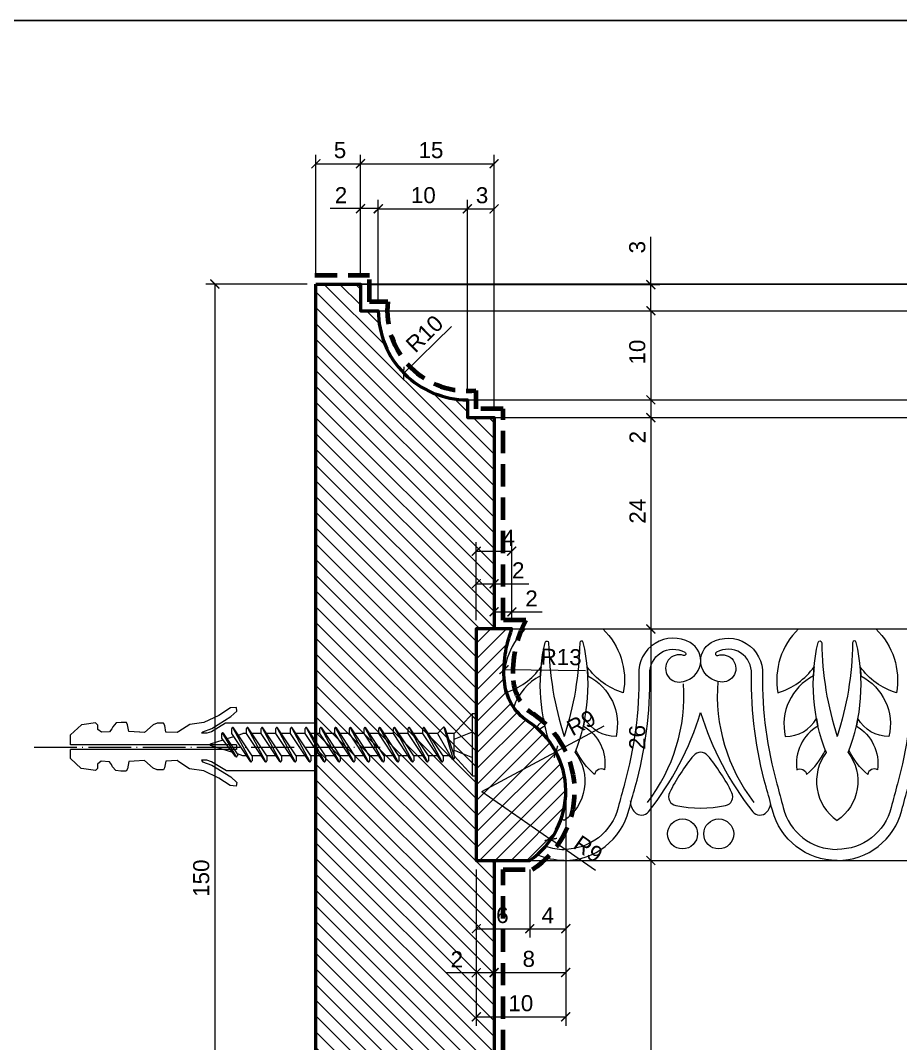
# Model space of a CAD drawing. Header units: inches. Extents: x 394 to 694, y 2372 to 2572.
# Drawn here: x 447 to 545.8, y 2456.8 to 2571.7 of the extents above; entities that cross this region are included whole.
import ezdxf

# ---------------------------------------------------------------- set-up
doc = ezdxf.new("R2010")
doc.units = ezdxf.units.IN
doc.header["$MEASUREMENT"] = 0
doc.linetypes.add('ACAD_ISO04W100', pattern=[30, 24, -3, 0, -3])
doc.linetypes.add('HIDDEN', pattern=[0.375, 0.25, -0.125])
doc.layers.add('0.05', color=7, linetype='Continuous', lineweight=5)
doc.layers.add('линия 50', color=1, linetype='Continuous', lineweight=140)
for name, color, linetype in [('Ferramenta', 252, 'Continuous'), ('Fregio', 251, 'Continuous'), ('размеры в модели', 7, 'Continuous')]:
    doc.layers.add(name, color=color, linetype=linetype)
doc.layers.add('Outside panel', color=7, linetype='Continuous', lineweight=18, true_color=0x7f5e57)
doc.styles.get("Standard").update_dxf_attribs({"font": 'arial.ttf'})
doc.dimstyles.new('M_1', dxfattribs={"dimtxt": 1.8, "dimasz": 1, "dimexe": 1, "dimexo": 1, "dimgap": 0.6, "dimtad": 1, "dimdec": 0, "dimdsep": 46, "dimtxsty": 'Standard', "dimblk": 'ARCHTICK', "dimcen": -5, "dimclrd": 7, "dimclre": 7, "dimclrt": 7, "dimadec": 0, "dimazin": 0, "dimtfac": 1, "dimtdec": 0, "dimtmove": 0, "dimatfit": 3, "dimfxl": 1, "dimtolj": 1, "dimtzin": 0, "dimlwd": 5, "dimlwe": 5, "dimarcsym": 0})

# ---------------------------------------------------------------- blocks, each defined once
blk = doc.blocks.new('_ArchTick')
at = {"color": 0, "linetype": 'ByBlock', "const_width": 0.15}
blk.add_lwpolyline([(-0.5, -0.5), (0.5, 0.5)], dxfattribs=at)
blk = doc.blocks.new('*D30')
at = {"layer": 'Defpoints', "color": 0, "ltscale": 1000, "transparency": 16777216}
for p in [(498.76, 2485.1), (506.51, 2479.71)]:
    blk.add_point(p, dxfattribs=at)
at = {"layer": 'размеры в модели', "color": 7, "lineweight": 5, "ltscale": 1000, "transparency": 16777216}
for p in [(498.76, 2485.1), (511.53, 2476.22)]:
    blk.add_line(p, (506.51, 2479.71), dxfattribs=at)
at = {"layer": 'размеры в модели', "color": 7, "lineweight": 5, "ltscale": 1000, "transparency": 16777216, "rotation": 145.1925659324237}
blk.add_blockref('_ArchTick', (506.51, 2479.71), dxfattribs=at)
at = {"layer": 'размеры в модели', "color": 7, "ltscale": 1000, "transparency": 16777216, "insert": (510.71, 2478.64), "char_height": 1.8, "attachment_point": 5, "rotation": 325.1926}
blk.add_mtext('\\A1;R9', dxfattribs=at)
blk = doc.blocks.new('*D29')
at = {"layer": 'Defpoints', "color": 0, "ltscale": 1000, "transparency": 16777216}
for p in [(507.09, 2489.55), (498.76, 2485.1)]:
    blk.add_point(p, dxfattribs=at)
at = {"layer": 'размеры в модели', "color": 7, "lineweight": 5, "ltscale": 1000, "transparency": 16777216}
for p in [(512.47, 2492.43), (498.76, 2485.1)]:
    blk.add_line(p, (507.09, 2489.55), dxfattribs=at)
at = {"layer": 'размеры в модели', "color": 7, "lineweight": 5, "ltscale": 1000, "transparency": 16777216, "rotation": 208.1527533556945}
blk.add_blockref('_ArchTick', (507.09, 2489.55), dxfattribs=at)
at = {"layer": 'размеры в модели', "color": 7, "ltscale": 1000, "transparency": 16777216, "insert": (509.94, 2492.8), "char_height": 1.8, "attachment_point": 5, "rotation": 28.1528}
blk.add_mtext('\\A1;R9', dxfattribs=at)
blk = doc.blocks.new('*D28')
at = {"layer": 'Defpoints', "color": 0, "ltscale": 1000, "transparency": 16777216}
for p in [(501.26, 2498.77), (514.47, 2498.56)]:
    blk.add_point(p, dxfattribs=at)
at = {"layer": 'размеры в модели', "color": 7, "lineweight": 5, "ltscale": 1000, "transparency": 16777216}
blk.add_line((510.41, 2498.63), (501.26, 2498.77), dxfattribs=at)
at = {"layer": 'размеры в модели', "color": 7, "lineweight": 5, "ltscale": 1000, "transparency": 16777216, "rotation": 179.1144942548139}
blk.add_blockref('_ArchTick', (501.26, 2498.77), dxfattribs=at)
at = {"layer": 'размеры в модели', "color": 7, "ltscale": 1000, "transparency": 16777216, "insert": (507.68, 2500.19), "char_height": 1.8, "attachment_point": 5, "rotation": 359.1145}
blk.add_mtext('\\A1;R13', dxfattribs=at)
blk = doc.blocks.new('*D27')
at = {"layer": 'Defpoints', "color": 0, "ltscale": 1000, "transparency": 16777216}
for p in [(497.15, 2539.08), (490.01, 2532.08)]:
    blk.add_point(p, dxfattribs=at)
at = {"layer": 'размеры в модели', "color": 7, "lineweight": 5, "ltscale": 1000, "transparency": 16777216}
blk.add_line((495.36, 2537.32), (490.01, 2532.08), dxfattribs=at)
at = {"layer": 'размеры в модели', "color": 7, "lineweight": 5, "ltscale": 1000, "transparency": 16777216, "rotation": 224.4067610945513}
blk.add_blockref('_ArchTick', (490.01, 2532.08), dxfattribs=at)
at = {"layer": 'размеры в модели', "color": 7, "ltscale": 1000, "transparency": 16777216, "insert": (492.34, 2536.49), "char_height": 1.8, "attachment_point": 5, "rotation": 44.4068}
blk.add_mtext('\\A1;R10', dxfattribs=at)
blk = doc.blocks.new('*D26')
at = {"layer": 'Defpoints', "color": 0, "ltscale": 1000, "transparency": 16777216}
for p in [(500.15, 2477.35), (500.15, 2392.08), (517.75, 2392.08)]:
    blk.add_point(p, dxfattribs=at)
at = {"layer": 'размеры в модели', "color": 7, "lineweight": 5, "ltscale": 1000, "transparency": 16777216}
for p, q in [((501.15, 2477.35), (518.75, 2477.35)), ((517.75, 2477.35), (517.75, 2392.08)), ((501.15, 2392.08), (518.75, 2392.08))]:
    blk.add_line(p, q, dxfattribs=at)
for p, rotation in [((517.75, 2477.35), 90), ((517.75, 2392.08), 270)]:
    blk.add_blockref('_ArchTick', p, dxfattribs=dict(at, rotation=rotation))
at = {"layer": 'размеры в модели', "color": 7, "ltscale": 1000, "transparency": 16777216, "insert": (516.23, 2434.91), "char_height": 1.8, "attachment_point": 5, "rotation": 90}
blk.add_mtext('\\A1;85', dxfattribs=at)
blk = doc.blocks.new('*D25')
at = {"layer": 'Defpoints', "color": 0, "ltscale": 1000, "transparency": 16777216}
for p in [(508.2, 2485.21), (504.15, 2477.35), (508.2, 2469.69)]:
    blk.add_point(p, dxfattribs=at)
at = {"layer": 'размеры в модели', "color": 7, "lineweight": 5, "ltscale": 1000, "transparency": 16777216}
for p, q in [((508.2, 2484.21), (508.2, 2468.69)), ((504.15, 2476.35), (504.15, 2468.69)), ((504.15, 2469.69), (508.2, 2469.69))]:
    blk.add_line(p, q, dxfattribs=at)
at = {"layer": 'размеры в модели', "color": 7, "lineweight": 5, "ltscale": 1000, "transparency": 16777216, "rotation": 180}
blk.add_blockref('_ArchTick', (504.15, 2469.69), dxfattribs=at)
at = {"layer": 'размеры в модели', "color": 7, "lineweight": 5, "ltscale": 1000, "transparency": 16777216}
blk.add_blockref('_ArchTick', (508.2, 2469.69), dxfattribs=at)
at = {"layer": 'размеры в модели', "color": 7, "ltscale": 1000, "transparency": 16777216, "insert": (506.18, 2471.19), "char_height": 1.8, "attachment_point": 5}
blk.add_mtext('\\A1;4', dxfattribs=at)
blk = doc.blocks.new('*D24')
at = {"layer": 'Defpoints', "color": 0, "ltscale": 1000, "transparency": 16777216}
for p in [(498.15, 2477.35), (504.15, 2477.35), (504.15, 2469.69)]:
    blk.add_point(p, dxfattribs=at)
at = {"layer": 'размеры в модели', "color": 7, "lineweight": 5, "ltscale": 1000, "transparency": 16777216}
for p, q in [((498.15, 2476.35), (498.15, 2468.69)), ((504.15, 2476.35), (504.15, 2468.69)), ((498.15, 2469.69), (504.15, 2469.69))]:
    blk.add_line(p, q, dxfattribs=at)
at = {"layer": 'размеры в модели', "color": 7, "lineweight": 5, "ltscale": 1000, "transparency": 16777216, "rotation": 180}
blk.add_blockref('_ArchTick', (498.15, 2469.69), dxfattribs=at)
at = {"layer": 'размеры в модели', "color": 7, "lineweight": 5, "ltscale": 1000, "transparency": 16777216}
blk.add_blockref('_ArchTick', (504.15, 2469.69), dxfattribs=at)
at = {"layer": 'размеры в модели', "color": 7, "ltscale": 1000, "transparency": 16777216, "insert": (501.08, 2471.21), "char_height": 1.8, "attachment_point": 5}
blk.add_mtext('\\A1;6', dxfattribs=at)
blk = doc.blocks.new('*D23')
at = {"layer": 'Defpoints', "color": 0, "ltscale": 1000, "transparency": 16777216}
for p in [(498.15, 2477.35), (500.15, 2477.35), (500.15, 2464.74)]:
    blk.add_point(p, dxfattribs=at)
at = {"layer": 'размеры в модели', "color": 7, "lineweight": 5, "ltscale": 1000, "transparency": 16777216}
for p, q in [((498.15, 2476.35), (498.15, 2463.74)), ((500.15, 2476.35), (500.15, 2463.74)), ((498.15, 2464.74), (494.76, 2464.74)), ((500.15, 2464.74), (498.15, 2464.74))]:
    blk.add_line(p, q, dxfattribs=at)
at = {"layer": 'размеры в модели', "color": 7, "lineweight": 5, "ltscale": 1000, "transparency": 16777216, "rotation": 180}
blk.add_blockref('_ArchTick', (498.15, 2464.74), dxfattribs=at)
at = {"layer": 'размеры в модели', "color": 7, "lineweight": 5, "ltscale": 1000, "transparency": 16777216}
blk.add_blockref('_ArchTick', (500.15, 2464.74), dxfattribs=at)
at = {"layer": 'размеры в модели', "color": 7, "ltscale": 1000, "transparency": 16777216, "insert": (495.96, 2466.25), "char_height": 1.8, "attachment_point": 5}
blk.add_mtext('\\A1;2', dxfattribs=at)
blk = doc.blocks.new('*D22')
at = {"layer": 'Defpoints', "color": 0, "ltscale": 1000, "transparency": 16777216}
for p in [(508.19, 2485.6), (498.15, 2477.35), (508.19, 2459.79)]:
    blk.add_point(p, dxfattribs=at)
at = {"layer": 'размеры в модели', "color": 7, "lineweight": 5, "ltscale": 1000, "transparency": 16777216}
for p, q in [((508.19, 2484.6), (508.19, 2458.79)), ((498.15, 2476.35), (498.15, 2458.79)), ((498.15, 2459.79), (508.19, 2459.79))]:
    blk.add_line(p, q, dxfattribs=at)
at = {"layer": 'размеры в модели', "color": 7, "lineweight": 5, "ltscale": 1000, "transparency": 16777216, "rotation": 180}
blk.add_blockref('_ArchTick', (498.15, 2459.79), dxfattribs=at)
at = {"layer": 'размеры в модели', "color": 7, "lineweight": 5, "ltscale": 1000, "transparency": 16777216}
blk.add_blockref('_ArchTick', (508.19, 2459.79), dxfattribs=at)
at = {"layer": 'размеры в модели', "color": 7, "ltscale": 1000, "transparency": 16777216, "insert": (503.15, 2461.31), "char_height": 1.8, "attachment_point": 5}
blk.add_mtext('\\A1;10', dxfattribs=at)
blk = doc.blocks.new('*D21')
at = {"layer": 'Defpoints', "color": 0, "ltscale": 1000, "transparency": 16777216}
for p in [(502.15, 2505.27), (500.15, 2503.35), (502.15, 2503.35)]:
    blk.add_point(p, dxfattribs=at)
at = {"layer": 'размеры в модели', "color": 7, "lineweight": 5, "ltscale": 1000, "transparency": 16777216}
for p, q in [((500.15, 2504.35), (500.15, 2506.27)), ((502.15, 2504.35), (502.15, 2506.27)), ((500.15, 2505.27), (502.15, 2505.27)), ((502.15, 2505.27), (505.54, 2505.27))]:
    blk.add_line(p, q, dxfattribs=at)
at = {"layer": 'размеры в модели', "color": 7, "lineweight": 5, "ltscale": 1000, "transparency": 16777216, "rotation": 180}
blk.add_blockref('_ArchTick', (500.15, 2505.27), dxfattribs=at)
at = {"layer": 'размеры в модели', "color": 7, "lineweight": 5, "ltscale": 1000, "transparency": 16777216}
blk.add_blockref('_ArchTick', (502.15, 2505.27), dxfattribs=at)
at = {"layer": 'размеры в модели', "color": 7, "ltscale": 1000, "transparency": 16777216, "insert": (504.35, 2506.77), "char_height": 1.8, "attachment_point": 5}
blk.add_mtext('\\A1;2', dxfattribs=at)
blk = doc.blocks.new('*D20')
at = {"layer": 'Defpoints', "color": 0, "ltscale": 1000, "transparency": 16777216}
for p in [(500.15, 2508.43), (498.15, 2503.35), (500.15, 2503.35)]:
    blk.add_point(p, dxfattribs=at)
at = {"layer": 'размеры в модели', "color": 7, "lineweight": 5, "ltscale": 1000, "transparency": 16777216}
for p, q in [((498.15, 2504.35), (498.15, 2509.43)), ((500.15, 2504.35), (500.15, 2509.43)), ((498.15, 2508.43), (500.15, 2508.43)), ((500.15, 2508.43), (504.05, 2508.43))]:
    blk.add_line(p, q, dxfattribs=at)
at = {"layer": 'размеры в модели', "color": 7, "lineweight": 5, "ltscale": 1000, "transparency": 16777216, "rotation": 180}
blk.add_blockref('_ArchTick', (498.15, 2508.43), dxfattribs=at)
at = {"layer": 'размеры в модели', "color": 7, "lineweight": 5, "ltscale": 1000, "transparency": 16777216}
blk.add_blockref('_ArchTick', (500.15, 2508.43), dxfattribs=at)
at = {"layer": 'размеры в модели', "color": 7, "ltscale": 1000, "transparency": 16777216, "insert": (502.86, 2509.93), "char_height": 1.8, "attachment_point": 5}
blk.add_mtext('\\A1;2', dxfattribs=at)
blk = doc.blocks.new('*D19')
at = {"layer": 'Defpoints', "color": 0, "ltscale": 1000, "transparency": 16777216}
for p in [(502.13, 2512.08), (498.15, 2503.35), (502.13, 2503.3)]:
    blk.add_point(p, dxfattribs=at)
at = {"layer": 'размеры в модели', "color": 7, "lineweight": 5, "ltscale": 1000, "transparency": 16777216}
for p, q in [((498.15, 2504.35), (498.15, 2513.08)), ((502.13, 2504.3), (502.13, 2513.08)), ((498.15, 2512.08), (502.13, 2512.08))]:
    blk.add_line(p, q, dxfattribs=at)
at = {"layer": 'размеры в модели', "color": 7, "lineweight": 5, "ltscale": 1000, "transparency": 16777216, "rotation": 180}
blk.add_blockref('_ArchTick', (498.15, 2512.08), dxfattribs=at)
at = {"layer": 'размеры в модели', "color": 7, "lineweight": 5, "ltscale": 1000, "transparency": 16777216}
blk.add_blockref('_ArchTick', (502.13, 2512.08), dxfattribs=at)
at = {"layer": 'размеры в модели', "color": 7, "ltscale": 1000, "transparency": 16777216, "insert": (501.78, 2513.58), "char_height": 1.8, "attachment_point": 5}
blk.add_mtext('\\A1;4', dxfattribs=at)
blk = doc.blocks.new('*D18')
at = {"layer": 'Defpoints', "color": 0, "ltscale": 1000, "transparency": 16777216}
for p in [(508.19, 2485.6), (500.15, 2477.35), (508.19, 2464.77)]:
    blk.add_point(p, dxfattribs=at)
at = {"layer": 'размеры в модели', "color": 7, "lineweight": 5, "ltscale": 1000, "transparency": 16777216}
for p, q in [((508.19, 2484.6), (508.19, 2463.77)), ((500.15, 2476.35), (500.15, 2463.77)), ((500.15, 2464.77), (508.19, 2464.77))]:
    blk.add_line(p, q, dxfattribs=at)
at = {"layer": 'размеры в модели', "color": 7, "lineweight": 5, "ltscale": 1000, "transparency": 16777216, "rotation": 180}
blk.add_blockref('_ArchTick', (500.15, 2464.77), dxfattribs=at)
at = {"layer": 'размеры в модели', "color": 7, "lineweight": 5, "ltscale": 1000, "transparency": 16777216}
blk.add_blockref('_ArchTick', (508.19, 2464.77), dxfattribs=at)
at = {"layer": 'размеры в модели', "color": 7, "ltscale": 1000, "transparency": 16777216, "insert": (504.04, 2466.29), "char_height": 1.8, "attachment_point": 5}
blk.add_mtext('\\A1;8', dxfattribs=at)
blk = doc.blocks.new('*D17')
at = {"layer": 'Defpoints', "color": 0, "ltscale": 1000, "transparency": 16777216}
for p in [(502.15, 2503.35), (504.15, 2477.35), (517.75, 2477.35)]:
    blk.add_point(p, dxfattribs=at)
at = {"layer": 'размеры в модели', "color": 7, "lineweight": 5, "ltscale": 1000, "transparency": 16777216}
for p, q in [((503.15, 2503.35), (518.75, 2503.35)), ((517.75, 2503.35), (517.75, 2477.35)), ((505.15, 2477.35), (518.75, 2477.35))]:
    blk.add_line(p, q, dxfattribs=at)
for p, rotation in [((517.75, 2503.35), 90), ((517.75, 2477.35), 270)]:
    blk.add_blockref('_ArchTick', p, dxfattribs=dict(at, rotation=rotation))
at = {"layer": 'размеры в модели', "color": 7, "ltscale": 1000, "transparency": 16777216, "insert": (516.23, 2491.17), "char_height": 1.8, "attachment_point": 5, "rotation": 90}
blk.add_mtext('\\A1;26', dxfattribs=at)
blk = doc.blocks.new('*D16')
at = {"layer": 'Defpoints', "color": 0, "ltscale": 1000, "transparency": 16777216}
for p in [(500.15, 2527.08), (500.15, 2503.35), (517.75, 2503.35)]:
    blk.add_point(p, dxfattribs=at)
at = {"layer": 'размеры в модели', "color": 7, "lineweight": 5, "ltscale": 1000, "transparency": 16777216}
for p, q in [((501.15, 2527.08), (518.75, 2527.08)), ((517.75, 2527.08), (517.75, 2503.35)), ((501.15, 2503.35), (518.75, 2503.35))]:
    blk.add_line(p, q, dxfattribs=at)
for p, rotation in [((517.75, 2527.08), 90), ((517.75, 2503.35), 270)]:
    blk.add_blockref('_ArchTick', p, dxfattribs=dict(at, rotation=rotation))
at = {"layer": 'размеры в модели', "color": 7, "ltscale": 1000, "transparency": 16777216, "insert": (516.25, 2516.57), "char_height": 1.8, "attachment_point": 5, "rotation": 90}
blk.add_mtext('\\A1;24', dxfattribs=at)
blk = doc.blocks.new('*D15')
at = {"layer": 'Defpoints', "color": 0, "ltscale": 1000, "transparency": 16777216}
for p in [(497.15, 2529.08), (500.15, 2527.08), (517.75, 2527.08)]:
    blk.add_point(p, dxfattribs=at)
at = {"layer": 'размеры в модели', "color": 7, "lineweight": 5, "ltscale": 1000, "transparency": 16777216}
for p, q in [((498.15, 2529.08), (518.75, 2529.08)), ((517.75, 2529.08), (517.75, 2527.08)), ((501.15, 2527.08), (518.75, 2527.08)), ((517.75, 2527.08), (517.75, 2523.68))]:
    blk.add_line(p, q, dxfattribs=at)
for p, rotation in [((517.75, 2529.08), 90), ((517.75, 2527.08), 270)]:
    blk.add_blockref('_ArchTick', p, dxfattribs=dict(at, rotation=rotation))
at = {"layer": 'размеры в модели', "color": 7, "ltscale": 1000, "transparency": 16777216, "insert": (516.25, 2524.88), "char_height": 1.8, "attachment_point": 5, "rotation": 90}
blk.add_mtext('\\A1;2', dxfattribs=at)
blk = doc.blocks.new('*D14')
at = {"layer": 'Defpoints', "color": 0, "ltscale": 1000, "transparency": 16777216}
for p in [(487.15, 2539.08), (497.15, 2529.08), (517.75, 2529.08)]:
    blk.add_point(p, dxfattribs=at)
at = {"layer": 'размеры в модели', "color": 7, "lineweight": 5, "ltscale": 1000, "transparency": 16777216}
for p, q in [((488.15, 2539.08), (518.75, 2539.08)), ((517.75, 2539.08), (517.75, 2529.08)), ((498.15, 2529.08), (518.75, 2529.08))]:
    blk.add_line(p, q, dxfattribs=at)
for p, rotation in [((517.75, 2539.08), 90), ((517.75, 2529.08), 270)]:
    blk.add_blockref('_ArchTick', p, dxfattribs=dict(at, rotation=rotation))
at = {"layer": 'размеры в модели', "color": 7, "ltscale": 1000, "transparency": 16777216, "insert": (516.23, 2534.44), "char_height": 1.8, "attachment_point": 5, "rotation": 90}
blk.add_mtext('\\A1;10', dxfattribs=at)
blk = doc.blocks.new('*D13')
at = {"layer": 'Defpoints', "color": 0, "ltscale": 1000, "transparency": 16777216}
for p in [(485.15, 2542.02), (487.15, 2539.08), (517.75, 2539.08)]:
    blk.add_point(p, dxfattribs=at)
at = {"layer": 'размеры в модели', "color": 7, "lineweight": 5, "ltscale": 1000, "transparency": 16777216}
for p, q in [((517.75, 2542.02), (517.75, 2547.4)), ((486.15, 2542.02), (518.75, 2542.02)), ((517.75, 2539.08), (517.75, 2542.02)), ((488.15, 2539.08), (518.75, 2539.08))]:
    blk.add_line(p, q, dxfattribs=at)
for p, rotation in [((517.75, 2542.02), 90), ((517.75, 2539.08), 270)]:
    blk.add_blockref('_ArchTick', p, dxfattribs=dict(at, rotation=rotation))
at = {"layer": 'размеры в модели', "color": 7, "ltscale": 1000, "transparency": 16777216, "insert": (516.23, 2546.22), "char_height": 1.8, "attachment_point": 5, "rotation": 90}
blk.add_mtext('\\A1;3', dxfattribs=at)
blk = doc.blocks.new('*D12')
at = {"layer": 'Defpoints', "color": 0, "ltscale": 1000, "transparency": 16777216}
for p in [(500.15, 2550.52), (497.15, 2529.08), (500.15, 2527.08)]:
    blk.add_point(p, dxfattribs=at)
at = {"layer": 'размеры в модели', "color": 7, "lineweight": 5, "ltscale": 1000, "transparency": 16777216}
for p, q in [((497.15, 2530.08), (497.15, 2551.52)), ((497.15, 2550.52), (500.15, 2550.52)), ((500.15, 2528.08), (500.15, 2551.52))]:
    blk.add_line(p, q, dxfattribs=at)
at = {"layer": 'размеры в модели', "color": 7, "lineweight": 5, "ltscale": 1000, "transparency": 16777216, "rotation": 180}
blk.add_blockref('_ArchTick', (497.15, 2550.52), dxfattribs=at)
at = {"layer": 'размеры в модели', "color": 7, "lineweight": 5, "ltscale": 1000, "transparency": 16777216}
blk.add_blockref('_ArchTick', (500.15, 2550.52), dxfattribs=at)
at = {"layer": 'размеры в модели', "color": 7, "ltscale": 1000, "transparency": 16777216, "insert": (498.8, 2552.04), "char_height": 1.8, "attachment_point": 5}
blk.add_mtext('\\A1;3', dxfattribs=at)
blk = doc.blocks.new('*D11')
at = {"layer": 'Defpoints', "color": 0, "ltscale": 1000, "transparency": 16777216}
for p in [(497.15, 2550.53), (487.15, 2539.08), (497.15, 2529.08)]:
    blk.add_point(p, dxfattribs=at)
at = {"layer": 'размеры в модели', "color": 7, "lineweight": 5, "ltscale": 1000, "transparency": 16777216}
for p, q in [((487.15, 2540.08), (487.15, 2551.53)), ((487.15, 2550.53), (497.15, 2550.53)), ((497.15, 2530.08), (497.15, 2551.53))]:
    blk.add_line(p, q, dxfattribs=at)
at = {"layer": 'размеры в модели', "color": 7, "lineweight": 5, "ltscale": 1000, "transparency": 16777216, "rotation": 180}
blk.add_blockref('_ArchTick', (487.15, 2550.53), dxfattribs=at)
at = {"layer": 'размеры в модели', "color": 7, "lineweight": 5, "ltscale": 1000, "transparency": 16777216}
blk.add_blockref('_ArchTick', (497.15, 2550.53), dxfattribs=at)
at = {"layer": 'размеры в модели', "color": 7, "ltscale": 1000, "transparency": 16777216, "insert": (492.2, 2552.05), "char_height": 1.8, "attachment_point": 5}
blk.add_mtext('\\A1;10', dxfattribs=at)
blk = doc.blocks.new('*D10')
at = {"layer": 'Defpoints', "color": 0, "ltscale": 1000, "transparency": 16777216}
for p in [(487.15, 2550.55), (485.15, 2542.08), (487.15, 2539.08)]:
    blk.add_point(p, dxfattribs=at)
at = {"layer": 'размеры в модели', "color": 7, "lineweight": 5, "ltscale": 1000, "transparency": 16777216}
for p, q in [((485.15, 2550.55), (481.76, 2550.55)), ((485.15, 2543.08), (485.15, 2551.55)), ((487.15, 2550.55), (485.15, 2550.55)), ((487.15, 2540.08), (487.15, 2551.55))]:
    blk.add_line(p, q, dxfattribs=at)
at = {"layer": 'размеры в модели', "color": 7, "lineweight": 5, "ltscale": 1000, "transparency": 16777216, "rotation": 180}
blk.add_blockref('_ArchTick', (485.15, 2550.55), dxfattribs=at)
at = {"layer": 'размеры в модели', "color": 7, "lineweight": 5, "ltscale": 1000, "transparency": 16777216}
blk.add_blockref('_ArchTick', (487.15, 2550.55), dxfattribs=at)
at = {"layer": 'размеры в модели', "color": 7, "ltscale": 1000, "transparency": 16777216, "insert": (482.96, 2552.06), "char_height": 1.8, "attachment_point": 5}
blk.add_mtext('\\A1;2', dxfattribs=at)
blk = doc.blocks.new('*D9')
at = {"layer": 'Defpoints', "color": 0, "ltscale": 1000, "transparency": 16777216}
for p in [(500.15, 2555.59), (485.15, 2542.08), (500.15, 2527.08)]:
    blk.add_point(p, dxfattribs=at)
at = {"layer": 'размеры в модели', "color": 7, "lineweight": 5, "ltscale": 1000, "transparency": 16777216}
for p, q in [((485.15, 2543.08), (485.15, 2556.59)), ((500.15, 2528.08), (500.15, 2556.59)), ((485.15, 2555.59), (500.15, 2555.59))]:
    blk.add_line(p, q, dxfattribs=at)
at = {"layer": 'размеры в модели', "color": 7, "lineweight": 5, "ltscale": 1000, "transparency": 16777216, "rotation": 180}
blk.add_blockref('_ArchTick', (485.15, 2555.59), dxfattribs=at)
at = {"layer": 'размеры в модели', "color": 7, "lineweight": 5, "ltscale": 1000, "transparency": 16777216}
blk.add_blockref('_ArchTick', (500.15, 2555.59), dxfattribs=at)
at = {"layer": 'размеры в модели', "color": 7, "ltscale": 1000, "transparency": 16777216, "insert": (493.06, 2557.11), "char_height": 1.8, "attachment_point": 5}
blk.add_mtext('\\A1;15', dxfattribs=at)
blk = doc.blocks.new('*D8')
at = {"layer": 'Defpoints', "color": 0, "ltscale": 1000, "transparency": 16777216}
for p in [(485.15, 2555.59), (480.14, 2542.08), (485.15, 2542.02)]:
    blk.add_point(p, dxfattribs=at)
at = {"layer": 'размеры в модели', "color": 7, "lineweight": 5, "ltscale": 1000, "transparency": 16777216}
for p, q in [((480.14, 2543.08), (480.14, 2556.59)), ((485.15, 2543.02), (485.15, 2556.59)), ((480.14, 2555.59), (485.15, 2555.59))]:
    blk.add_line(p, q, dxfattribs=at)
at = {"layer": 'размеры в модели', "color": 7, "lineweight": 5, "ltscale": 1000, "transparency": 16777216, "rotation": 180}
blk.add_blockref('_ArchTick', (480.14, 2555.59), dxfattribs=at)
at = {"layer": 'размеры в модели', "color": 7, "lineweight": 5, "ltscale": 1000, "transparency": 16777216}
blk.add_blockref('_ArchTick', (485.15, 2555.59), dxfattribs=at)
at = {"layer": 'размеры в модели', "color": 7, "ltscale": 1000, "transparency": 16777216, "insert": (482.85, 2557.11), "char_height": 1.8, "attachment_point": 5}
blk.add_mtext('\\A1;5', dxfattribs=at)
blk = doc.blocks.new('*D6')
at = {"layer": 'Defpoints', "color": 0, "ltscale": 1000, "transparency": 16777216}
for p in [(480.16, 2542.08), (468.79, 2392.08), (480.16, 2392.08)]:
    blk.add_point(p, dxfattribs=at)
at = {"layer": 'размеры в модели', "color": 7, "lineweight": 5, "ltscale": 1000, "transparency": 16777216}
for p, q in [((479.16, 2542.08), (467.79, 2542.08)), ((468.79, 2542.08), (468.79, 2392.08)), ((479.16, 2392.08), (467.79, 2392.08))]:
    blk.add_line(p, q, dxfattribs=at)
for p, rotation in [((468.79, 2542.08), 90), ((468.79, 2392.08), 270)]:
    blk.add_blockref('_ArchTick', p, dxfattribs=dict(at, rotation=rotation))
at = {"layer": 'размеры в модели', "color": 7, "ltscale": 1000, "transparency": 16777216, "insert": (467.27, 2475.36), "char_height": 1.8, "attachment_point": 5, "rotation": 90}
blk.add_mtext('\\A1;150', dxfattribs=at)
blk = doc.blocks.new('Vite con tassello1')
at = {"color": 7, "lineweight": 5}
for p, q in [((-12.23, 3.55), (-13.94, 2.77)), ((-10.95, 4.4), (-12.23, 3.55)), ((-10.27, 4.46), (-10.95, 4.4)), ((-10.89, 3.43), (-10.21, 4.03)), ((-10.21, 4.03), (-10.27, 4.46)), ((-27.68, 2.49), (-28.92, 1.39)), ((-27.37, 2.55), (-27.68, 2.49)), ((-26.09, 2.72), (-27.37, 2.55)), ((-25.85, 2.48), (-26.09, 2.72)), ((-25.85, 1.99), (-25.85, 2.48)), ((-23.78, 2.71), (-24.15, 2.28)), ((-23.23, 2.76), (-23.78, 2.71)), ((-22.62, 2.75), (-23.23, 2.76)), ((-22.5, 2.51), (-22.62, 2.75)), ((-22.35, 1.75), (-22.5, 2.51)), ((-19.61, 2.49), (-20.59, 1.64)), ((-19.18, 2.67), (-19.61, 2.49)), ((-18.45, 2.67), (-19.18, 2.67)), ((-18.33, 2.42), (-18.45, 2.67)), ((-18.21, 1.69), (-18.33, 2.42)), ((-15.52, 2.53), (-16.75, 1.75)), ((-13.94, 2.77), (-15.52, 2.53)), ((-11.49, 2.68), (-13.09, 1.73)), ((-13.03, 2.1), (-10.89, 3.43)), ((-1.33, 2.68), (-11.49, 2.68)), ((-1.33, 2.68), (-1.33, -2.68)), ((-28.92, 0.27), (-28.92, 1.39)), ((-25.43, 1.68), (-25.85, 1.99)), ((-24.52, 1.73), (-25.43, 1.68)), ((-24.27, 2.04), (-24.52, 1.73)), ((-24.15, 2.28), (-24.27, 2.04)), ((-21.12, 1.69), (-22.35, 1.75)), ((-20.59, 1.64), (-21.74, 1.7)), ((-16.93, 1.63), (-18.21, 1.69)), ((-16.75, 1.75), (-16.93, 1.63)), ((-14.19, 1.55), (-14.06, 1.73)), ((-13.58, 1.55), (-14.19, 1.55)), ((-14.06, 1.73), (-13.03, 2.1)), ((-13.09, 1.73), (-13.58, 1.55)), ((-10.25, 0.27), (-28.92, 0.27)), ((-10.25, 0.27), (-10.25, -0.27)), ((-28.92, -1.29), (-28.92, -0.27)), ((-10.25, -0.27), (-28.92, -0.27)), ((-27.7, -2.39), (-28.92, -1.29)), ((-25.45, -1.59), (-25.87, -1.9)), ((-25.87, -1.9), (-25.87, -2.39)), ((-24.53, -1.66), (-25.45, -1.59)), ((-24.29, -1.96), (-24.53, -1.66)), ((-24.17, -2.21), (-24.29, -1.96)), ((-23.8, -2.63), (-24.17, -2.21)), ((-22.35, -1.62), (-22.52, -2.45)), ((-21.75, -1.59), (-22.35, -1.62)), ((-20.59, -1.52), (-21.75, -1.58)), ((-19.61, -2.37), (-20.59, -1.52)), ((-18.21, -1.58), (-18.34, -2.31)), ((-16.93, -1.52), (-18.21, -1.58)), ((-16.75, -1.65), (-16.93, -1.52)), ((-15.53, -2.43), (-16.75, -1.65)), ((-13.58, -1.46), (-14.19, -1.46)), ((-14.19, -1.46), (-14.07, -1.65)), ((-14.07, -1.65), (-13.03, -2.01)), ((-13.09, -1.65), (-13.58, -1.46)), ((-11.37, -2.68), (-13.09, -1.65)), ((-13.03, -2.01), (-10.9, -3.35)), ((-27.39, -2.45), (-27.7, -2.39)), ((-26.11, -2.63), (-27.39, -2.45)), ((-25.87, -2.39), (-26.11, -2.63)), ((-23.25, -2.69), (-23.8, -2.63)), ((-22.64, -2.69), (-23.25, -2.69)), ((-22.52, -2.45), (-22.64, -2.69)), ((-19.19, -2.56), (-19.61, -2.37)), ((-18.46, -2.56), (-19.19, -2.56)), ((-18.34, -2.31), (-18.46, -2.56)), ((-13.95, -2.68), (-15.53, -2.43)), ((-12.24, -3.47), (-13.95, -2.68)), ((-1.33, -2.68), (-11.37, -2.68)), ((-10.9, -3.35), (-10.23, -3.96)), ((-10.96, -4.33), (-12.24, -3.47)), ((-10.29, -4.39), (-10.96, -4.33)), ((-10.23, -3.96), (-10.29, -4.39))]:
    blk.add_line(p, q, dxfattribs=at)
at = {"color": 7, "linetype": 'ACAD_ISO04W100', "lineweight": 5, "ltscale": 0.2}
blk.add_line((-33, 0), (5.86, 0), dxfattribs=at)
blk = doc.blocks.new('*U3')
at = {"color": 7, "linetype": 'ByBlock', "lineweight": 5, "ltscale": 0.2}
for p, q in [((-2.48, 1.24), (-0.41, 3.5)), ((-0.41, 3.5), (0, 3.5)), ((-0.41, -3.5), (-0.41, 3.5)), ((0, -3.5), (0, 3.5)), ((-28.58, 0.75), (-28.58, 1.24)), ((-26.94, -1.35), (-28.48, 1.34)), ((-26.83, -1.04), (-28.39, 1.3)), ((-27.45, 1.24), (-27.45, 1.83)), ((-25.37, -1.88), (-27.45, 1.24)), ((-25.29, -1.93), (-27.35, 1.93)), ((-25.18, -1.24), (-27.26, 1.88)), ((-26.73, 1.08), (-26.22, 1.24)), ((-25.8, 1.24), (-26.22, 1.24)), ((-25.8, 1.24), (-25.8, 1.83)), ((-23.72, -1.88), (-25.8, 1.24)), ((-23.64, -1.93), (-25.7, 1.93)), ((-23.53, -1.24), (-25.61, 1.88)), ((-24.15, 1.24), (-25.18, 1.24)), ((-24.15, 1.24), (-24.15, 1.83)), ((-22.07, -1.88), (-24.15, 1.24)), ((-21.99, -1.93), (-24.05, 1.93)), ((-21.88, -1.24), (-23.96, 1.88)), ((-22.5, 1.24), (-23.53, 1.24)), ((-22.5, 1.24), (-22.5, 1.83)), ((-20.42, -1.88), (-22.5, 1.24)), ((-22.4, 1.93), (-20.34, -1.93)), ((-20.23, -1.24), (-22.31, 1.88)), ((-20.85, 1.24), (-21.88, 1.24)), ((-20.85, 1.24), (-20.85, 1.83)), ((-18.77, -1.88), (-20.85, 1.24)), ((-20.75, 1.93), (-18.69, -1.93)), ((-18.58, -1.24), (-20.66, 1.88)), ((-19.2, 1.24), (-20.23, 1.24)), ((-19.2, 1.24), (-19.2, 1.83)), ((-17.12, -1.88), (-19.2, 1.24)), ((-19.1, 1.93), (-17.04, -1.93)), ((-16.93, -1.24), (-19.01, 1.88)), ((-17.55, 1.24), (-18.58, 1.24)), ((-17.55, 1.24), (-17.55, 1.83)), ((-15.47, -1.88), (-17.55, 1.24)), ((-17.45, 1.93), (-15.39, -1.93)), ((-15.28, -1.24), (-17.36, 1.88)), ((-15.9, 1.24), (-16.93, 1.24)), ((-15.9, 1.24), (-15.9, 1.83)), ((-13.82, -1.88), (-15.9, 1.24)), ((-13.74, -1.93), (-15.8, 1.93)), ((-13.63, -1.24), (-15.71, 1.88)), ((-14.25, 1.24), (-15.28, 1.24)), ((-14.25, 1.24), (-14.25, 1.83)), ((-12.17, -1.88), (-14.25, 1.24)), ((-12.09, -1.93), (-14.15, 1.93)), ((-11.98, -1.24), (-14.06, 1.88)), ((-12.6, 1.24), (-13.63, 1.24)), ((-12.6, 1.24), (-12.6, 1.83)), ((-10.52, -1.88), (-12.6, 1.24)), ((-12.5, 1.93), (-10.44, -1.93)), ((-10.33, -1.24), (-12.41, 1.88)), ((-10.95, 1.24), (-11.98, 1.24)), ((-10.95, 1.24), (-10.95, 1.83)), ((-8.87, -1.88), (-10.95, 1.24)), ((-8.79, -1.93), (-10.85, 1.93)), ((-8.68, -1.24), (-10.76, 1.88)), ((-9.3, 1.24), (-10.33, 1.24)), ((-9.3, 1.24), (-9.3, 1.83)), ((-7.22, -1.88), (-9.3, 1.24)), ((-7.14, -1.93), (-9.2, 1.93)), ((-7.03, -1.24), (-9.11, 1.88)), ((-7.65, 1.24), (-8.68, 1.24)), ((-7.65, 1.24), (-7.65, 1.83)), ((-5.57, -1.88), (-7.65, 1.24)), ((-7.55, 1.93), (-5.49, -1.93)), ((-5.38, -1.24), (-7.46, 1.88)), ((-6, 1.24), (-7.03, 1.24)), ((-6, 1.24), (-6, 1.83)), ((-3.92, -1.88), (-6, 1.24)), ((-3.84, -1.93), (-5.9, 1.93)), ((-3.73, -1.24), (-5.81, 1.88)), ((-4.35, 1.24), (-5.38, 1.24)), ((-4.35, 1.24), (-3.72, 1.93)), ((-4.35, 1.24), (-2.69, -1.62)), ((-3.64, 1.97), (-2.6, -1.67)), ((-3.54, 1.9), (-2.5, -1.24)), ((-2.48, 1.24), (-3.32, 1.24)), ((-2.48, 0.62), (-0.41, 1.44)), ((-2.48, -1.24), (-2.48, 1.24)), ((-29.83, 0.1), (-28.43, 0.54)), ((-27.02, -1.31), (-28.58, 0.75)), ((-27.98, 0.68), (-27.24, 0.91)), ((-27.35, -0.88), (-29.83, -0.1)), ((-26.83, -1.04), (-26.83, -1.25)), ((-26.22, -1.24), (-26.83, -1.04)), ((-2.48, -0.62), (-0.41, -1.44)), ((-25.8, -1.24), (-26.22, -1.24)), ((-25.18, -1.24), (-25.18, -1.83)), ((-24.15, -1.24), (-25.18, -1.24)), ((-23.53, -1.24), (-23.53, -1.83)), ((-22.5, -1.24), (-23.53, -1.24)), ((-21.88, -1.24), (-21.88, -1.83)), ((-20.85, -1.24), (-21.88, -1.24)), ((-19.2, -1.24), (-20.23, -1.24)), ((-20.23, -1.24), (-20.23, -1.83)), ((-17.55, -1.24), (-18.58, -1.24)), ((-18.58, -1.24), (-18.58, -1.83)), ((-15.9, -1.24), (-16.93, -1.24)), ((-16.93, -1.24), (-16.93, -1.83)), ((-14.25, -1.24), (-15.28, -1.24)), ((-15.28, -1.24), (-15.28, -1.83)), ((-12.6, -1.24), (-13.63, -1.24)), ((-13.63, -1.24), (-13.63, -1.83)), ((-10.95, -1.24), (-11.98, -1.24)), ((-11.98, -1.24), (-11.98, -1.83)), ((-9.3, -1.24), (-10.33, -1.24)), ((-10.33, -1.24), (-10.33, -1.83)), ((-7.65, -1.24), (-8.68, -1.24)), ((-8.68, -1.24), (-8.68, -1.83)), ((-6, -1.24), (-7.03, -1.24)), ((-7.03, -1.24), (-7.03, -1.83)), ((-4.35, -1.24), (-5.38, -1.24)), ((-5.38, -1.24), (-5.38, -1.83)), ((-3.73, -1.24), (-3.73, -1.83)), ((-2.91, -1.24), (-3.73, -1.24)), ((-2.5, -1.24), (-2.5, -1.56)), ((-2.48, -1.24), (-2.5, -1.24)), ((-2.48, -1.24), (-0.41, -3.5)), ((-0.41, -3.5), (0, -3.5))]:
    blk.add_line(p, q, dxfattribs=at)
for centre, start, end in [((-28.48, 1.24), 33.6901, 180), ((-27.35, 1.83), 33.6901, 180), ((-25.7, 1.83), 33.6901, 180), ((-24.05, 1.83), 33.6901, 180), ((-22.4, 1.83), 33.6901, 180), ((-20.75, 1.83), 33.6901, 180), ((-19.1, 1.83), 33.6901, 180), ((-17.45, 1.83), 33.6901, 180), ((-15.8, 1.83), 33.6901, 180), ((-14.15, 1.83), 33.6901, 180), ((-12.5, 1.83), 33.6901, 180), ((-10.85, 1.83), 33.6901, 180), ((-9.2, 1.83), 33.6901, 180), ((-7.55, 1.83), 33.6901, 180), ((-5.9, 1.83), 33.6901, 180), ((-3.64, 1.86), 18.4349, 137.4896), ((-29.8, 0), 107.5256, 252.4744), ((-26.94, -1.25), 217.1847, 0), ((-25.29, -1.83), 213.6901, 0), ((-23.64, -1.83), 213.6901, 0), ((-21.99, -1.83), 213.6901, 0), ((-20.34, -1.83), 213.6901, 0), ((-18.69, -1.83), 213.6901, 0), ((-17.04, -1.83), 213.6901, 0), ((-15.39, -1.83), 213.6901, 0), ((-13.74, -1.83), 213.6901, 0), ((-12.09, -1.83), 213.6901, 0), ((-10.44, -1.83), 213.6901, 0), ((-8.79, -1.83), 213.6901, 0), ((-7.14, -1.83), 213.6901, 0), ((-5.49, -1.83), 213.6901, 0), ((-3.84, -1.83), 213.6901, 0), ((-2.6, -1.56), 210.2564, 0)]:
    blk.add_arc(centre, 0.103, start, end, dxfattribs=at)

msp = doc.modelspace()

# ---------------------------------------------------------------- hatches: boundary and pattern name
at = {"layer": 'Outside panel', "ltscale": 1000}
h = msp.add_hatch(dxfattribs=at)
h.set_pattern_fill('ANSI31', color=256, scale=10, angle=90)
h.set_pattern_definition([(135, (-311780.6058, 94660.1712), (-0.8838834765, -0.8838834765), [])])
edge = h.paths.add_edge_path()
edge.add_line((480.15, 2542.08), (485.15, 2542.08))
edge.add_line((485.15, 2542.08), (485.15, 2539.08))
edge.add_line((485.15, 2539.08), (487.15, 2539.08))
edge.add_arc((497.15, 2539.08), 10, 180, 270)
edge.add_line((497.15, 2529.08), (497.15, 2527.08))
edge.add_line((497.15, 2527.08), (500.15, 2527.08))
edge.add_line((500.15, 2527.08), (500.15, 2503.35))
edge.add_line((500.15, 2503.35), (498.15, 2503.35))
edge.add_line((498.15, 2503.35), (498.15, 2477.35))
edge.add_line((498.15, 2477.35), (500.15, 2477.35))
edge.add_line((500.15, 2477.35), (500.15, 2392.08))
edge.add_line((500.15, 2392.08), (480.15, 2392.08))
edge.add_line((480.15, 2392.08), (480.15, 2542.08))
h = msp.add_hatch(dxfattribs=at)
h.set_pattern_fill('ANSI31', color=256, scale=10)
h.set_pattern_definition([(45, (-311303.7553, 93902.719), (-0.8838834765, 0.8838834765), [])])
h.paths.add_polyline_path([(503.97, 2492.97, -0.174828), (501.54, 2496.23, -0.005681), (501.37, 2496.18, -0.0631), (501.26, 2498.18, -0.100168), (502.15, 2503.35), (500.15, 2503.35), (498.15, 2503.35), (498.15, 2477.35), (504.15, 2477.35, 0.530039)])

# ---------------------------------------------------------------- linework, layer by layer
at = {"color": 7}
msp.add_line((485.15, 2542.08), (584.97, 2542.08), dxfattribs=at)
at = {"color": 7, "lineweight": 15, "ltscale": 1000}
for p, q in [((487.15, 2539.08), (586.97, 2539.08)), ((497.15, 2529.08), (596.97, 2529.08)), ((500.15, 2527.08), (599.97, 2527.08)), ((500.15, 2503.35), (601.97, 2503.35)), ((500.15, 2477.35), (603.97, 2477.35))]:
    msp.add_line(p, q, dxfattribs=at)
at = {"color": 6, "ltscale": 1000}
msp.add_lwpolyline([(394.05, 2371.68), (694.05, 2371.68), (694.05, 2571.68), (394.05, 2571.68)], close=True, dxfattribs=at)
at = {"lineweight": 50}
for points in [[(480.15, 2542.08), (485.15, 2542.08), (485.15, 2539.08), (487.15, 2539.08, 0.414214), (497.15, 2529.08), (497.15, 2527.08), (500.15, 2527.08), (500.15, 2503.35), (498.15, 2503.35), (498.15, 2477.35), (500.15, 2477.35), (500.15, 2392.08), (480.15, 2392.08)], [(503.97, 2492.97, -0.230052), (501.3, 2497.48, -0.113504), (502.15, 2503.35), (498.15, 2503.35), (498.15, 2477.35), (504.15, 2477.35, 0.530039)]]:
    msp.add_lwpolyline(points, format="xyb", close=True, dxfattribs=at)
at = {"color": 7, "lineweight": 15, "ltscale": 1000}
for points in [[(543.01, 2503.35, -0.251593), (545.32, 2496.18, -0.168745), (541.26, 2499.11, -0.012205), (541.33, 2498.09, -0.342321), (544.49, 2491.27, -0.276758), (541, 2493.31, -0.010436), (540.83, 2492.45, -0.30465), (543.2, 2487.52, 0.530157), (542.1, 2487.01, -0.103605), (540, 2489.71, -0.003155), (539.91, 2489.46, -0.429301), (538.67, 2481.84)], [(538.67, 2477.35, 0.342671), (545.94, 2482.99, -0.005554), (546.64, 2485.61, 0.071242), (548.3, 2498.27, -0.595553), (552.21, 2500.74, -1), (552.08, 2500.37, 1.389347), (552.06, 2497.46, 0.700036), (552.81, 2501.82, 0.592263), (547.06, 2498.23, -0.071067), (545.44, 2485.94, 0.005554), (544.74, 2483.3, -0.342671), (538.67, 2478.59)]]:
    msp.add_lwpolyline(points, format="xyb", dxfattribs=at)
at = {"layer": '0.05', "color": 7, "lineweight": 15, "ltscale": 1000}
for points in [[(503.68, 2503.35, 0.251593), (501.37, 2496.18, 0.168745), (505.43, 2499.11, 0.012205), (505.36, 2498.09, 0.196357), (502.35, 2494.56, 0.196357)], [(512.36, 2503.35, -0.251593), (514.66, 2496.18, -0.168745), (510.61, 2499.11, -0.012205), (510.68, 2498.09, -0.342321), (513.84, 2491.27, -0.276758), (510.35, 2493.31, -0.010436), (510.18, 2492.45, -0.30465), (512.55, 2487.52, 0.530157), (511.44, 2487.01, -0.103605), (509.35, 2489.71, -0.003155), (509.25, 2489.46, -0.429301), (508.02, 2481.84)], [(508.02, 2477.35, 0.342671), (515.29, 2482.99, -0.005554), (515.99, 2485.61, 0.071242), (517.65, 2498.27, -0.595553), (521.55, 2500.74, -1), (521.43, 2500.37, 1.389347), (521.41, 2497.46, 0.700036), (522.16, 2501.82, 0.592263), (516.4, 2498.23, -0.071067), (514.79, 2485.94, 0.005554), (514.08, 2483.3, -0.342671), (508.02, 2478.59)], [(538.67, 2477.35, -0.342671), (531.4, 2482.99, 0.005554), (530.7, 2485.61, -0.071242), (529.04, 2498.27, 0.595553), (525.14, 2500.74, 1), (525.26, 2500.37, -1.389347), (525.28, 2497.46, -0.700036), (524.53, 2501.82, -0.592263), (530.28, 2498.23, 0.071067), (531.9, 2485.94, -0.005554), (532.6, 2483.3, 0.342671), (538.67, 2478.59)], [(534.33, 2503.35, 0.251593), (532.02, 2496.18, 0.168745), (536.08, 2499.11, 0.012205), (536.01, 2498.09, 0.342321), (532.85, 2491.27, 0.276758), (536.34, 2493.31, 0.010436), (536.51, 2492.45, 0.30465), (534.14, 2487.52, -0.530157), (535.24, 2487.01, 0.103605), (537.34, 2489.71, 0.003155), (537.44, 2489.46, 0.429301), (538.67, 2481.84)], [(506.33, 2490.74, -0.134662), (505.87, 2501.84, -0.885044), (506.27, 2501.79, 0.073824), (508.02, 2491.28)], [(509.25, 2489.46, 0.151187), (510.16, 2501.84, 0.885044), (509.76, 2501.79, -0.073824), (508.02, 2491.28)], [(537.44, 2489.46, -0.151187), (536.52, 2501.84, -0.885044), (536.93, 2501.79, 0.073824), (538.67, 2491.28)], [(539.91, 2489.46, 0.151187), (540.82, 2501.84, 0.885044), (540.41, 2501.79, -0.073824), (538.67, 2491.28)], [(504.88, 2492.29, 0.083452), (505.68, 2493.31, 0.010436), (505.86, 2492.45, 0.040779), (505.21, 2491.99, 0.040779)], [(515.44, 2484.06, 0.191852), (515.95, 2482.76, 0.457651), (517.49, 2482.83, 0.092747), (523.34, 2493.97, 0.092747), (529.2, 2482.83, 0.457651), (530.74, 2482.76, 0.142784), (531.22, 2483.7)], [(507.71, 2482.07, 0.018268), (508.02, 2481.84)], [(505.93, 2478.95, 0.085383), (508.02, 2478.59)], [(508.02, 2477.35, -0.10473), (504.98, 2477.99, -0.10473)]]:
    msp.add_lwpolyline(points, format="xyb", dxfattribs=at)
msp.add_lwpolyline([(522.57, 2489.14, 0.060464), (519.84, 2484.96, 0.489965), (520.54, 2483.52, 0.103592), (526.15, 2483.52, 0.489965), (526.85, 2484.96, 0.060464), (524.12, 2489.14, 0.465437)], format="xyb", close=True, dxfattribs=at)
for centre in [(521.31, 2480.33), (525.37, 2480.33)]:
    msp.add_circle(centre, 1.68, dxfattribs=at)
for centre, start, end in [((501.69, 2495.92), 322.4038, 3.6204), ((544.99, 2495.92), 175.527, 217.5962)]:
    msp.add_arc(centre, 19.78, start, end, dxfattribs=at)
at = {"layer": 'Fregio', "lineweight": 15}
msp.add_lwpolyline([(503.58, 2493.25, -0.004332), (503.54, 2493.31, -0.000351), (503.54, 2493.28)], format="xyb", dxfattribs=at)
at = {"layer": 'линия 50', "color": 1, "linetype": 'HIDDEN', "ltscale": 10, "true_color": 0xff0909}
msp.add_lwpolyline([(480.03, 2543.08), (480.03, 2543.08), (480.03, 2543.08), (486.15, 2543.08)], dxfattribs=at)
msp.add_lwpolyline([(501.15, 2392.08), (501.15, 2476.35), (504.46, 2476.35, 0.539914), (504.52, 2493.8, -0.230052), (502.3, 2497.56, -0.14472), (503.71, 2504.35), (501.15, 2504.35), (501.15, 2528.08), (498.15, 2528.08), (498.15, 2530.13, -0.481046), (488.21, 2540.08), (486.15, 2540.08), (486.15, 2543.08)], format="xyb", dxfattribs=at)

# ---------------------------------------------------------------- block references
at = {"layer": 'Ferramenta'}
for name, p in [('Vite con tassello1', (481.49, 2490.08)), ('*U3', (498.15, 2490.35))]:
    msp.add_blockref(name, p, dxfattribs=at)

# ---------------------------------------------------------------- dimensions: what is measured, and where the dimension line sits
at = {"layer": 'размеры в модели', "color": 5, "ltscale": 1000}
for base, p1, p2, picture, middle in [((485.15, 2555.59), (480.14, 2542.08), (485.15, 2542.02), '*D8', (482.85, 2555.59)), ((500.15, 2555.59), (485.15, 2542.08), (500.15, 2527.08), '*D9', (493.06, 2555.59)), ((487.15, 2550.55), (485.15, 2542.08), (487.15, 2539.08), '*D10', (482.96, 2550.55)), ((497.15, 2550.53), (487.15, 2539.08), (497.15, 2529.08), '*D11', (492.2, 2550.53)), ((500.15, 2550.52), (497.15, 2529.08), (500.15, 2527.08), '*D12', (498.8, 2550.52)), ((502.13, 2512.08), (498.15, 2503.35), (502.13, 2503.3), '*D19', (501.78, 2512.08)), ((500.15, 2508.43), (498.15, 2503.35), (500.15, 2503.35), '*D20', (502.86, 2508.43)), ((502.15, 2505.27), (500.15, 2503.35), (502.15, 2503.35), '*D21', (504.35, 2505.27)), ((508.19, 2459.79), (498.15, 2477.35), (508.19, 2485.6), '*D22', (503.15, 2459.79)), ((508.19, 2464.77), (500.15, 2477.35), (508.19, 2485.6), '*D18', (504.04, 2464.77)), ((508.2, 2469.69), (504.15, 2477.35), (508.2, 2485.21), '*D25', (506.18, 2469.69)), ((500.15, 2464.74), (498.15, 2477.35), (500.15, 2477.35), '*D23', (495.96, 2464.74)), ((504.15, 2469.69), (498.15, 2477.35), (504.15, 2477.35), '*D24', (501.08, 2469.69))]:
    dim = msp.add_linear_dim(base=base, p1=p1, p2=p2, dimstyle='M_1', dxfattribs=at)
    dim.commit()
    dim.dimension.update_dxf_attribs({"geometry": picture, "text_midpoint": middle, "dimtype": 128})
for base, p1, p2, picture, middle in [((517.75, 2539.08), (485.15, 2542.02), (487.15, 2539.08), '*D13', (517.75, 2546.22)), ((468.79, 2392.08), (480.16, 2542.08), (480.16, 2392.08), '*D6', (468.79, 2475.36)), ((517.75, 2529.08), (487.15, 2539.08), (497.15, 2529.08), '*D14', (517.75, 2534.44)), ((517.75, 2527.08), (497.15, 2529.08), (500.15, 2527.08), '*D15', (517.75, 2524.88)), ((517.75, 2503.35), (500.15, 2527.08), (500.15, 2503.35), '*D16', (517.75, 2516.57)), ((517.75, 2477.35), (502.15, 2503.35), (504.15, 2477.35), '*D17', (517.75, 2491.17)), ((517.75, 2392.08), (500.15, 2477.35), (500.15, 2392.08), '*D26', (517.75, 2434.91))]:
    dim = msp.add_linear_dim(base=base, p1=p1, p2=p2, angle=90, dimstyle='M_1', dxfattribs=at)
    dim.commit()
    dim.dimension.update_dxf_attribs({"geometry": picture, "text_midpoint": middle, "dimtype": 128})
for center, mpoint, picture, middle in [((497.15, 2539.08), (490.01, 2532.08), '*D27', (493.4, 2535.4)), ((514.47, 2498.56), (501.26, 2498.77), '*D28', (507.66, 2498.67))]:
    dim = msp.add_radius_dim(center=center, mpoint=mpoint, dimstyle='M_1', dxfattribs=at)
    dim.commit()
    dim.dimension.update_dxf_attribs({"geometry": picture, "text_midpoint": middle, "dimtype": 132})
for mpoint, picture, middle in [((507.09, 2489.55), '*D29', (509.94, 2492.8)), ((506.51, 2479.71), '*D30', (510.71, 2478.64))]:
    dim = msp.add_radius_dim(center=(498.76, 2485.1), mpoint=mpoint, dimstyle='M_1', dxfattribs=at)
    dim.commit()
    dim.dimension.update_dxf_attribs({"geometry": picture, "text_midpoint": middle})

doc.saveas('drawing.dxf')
